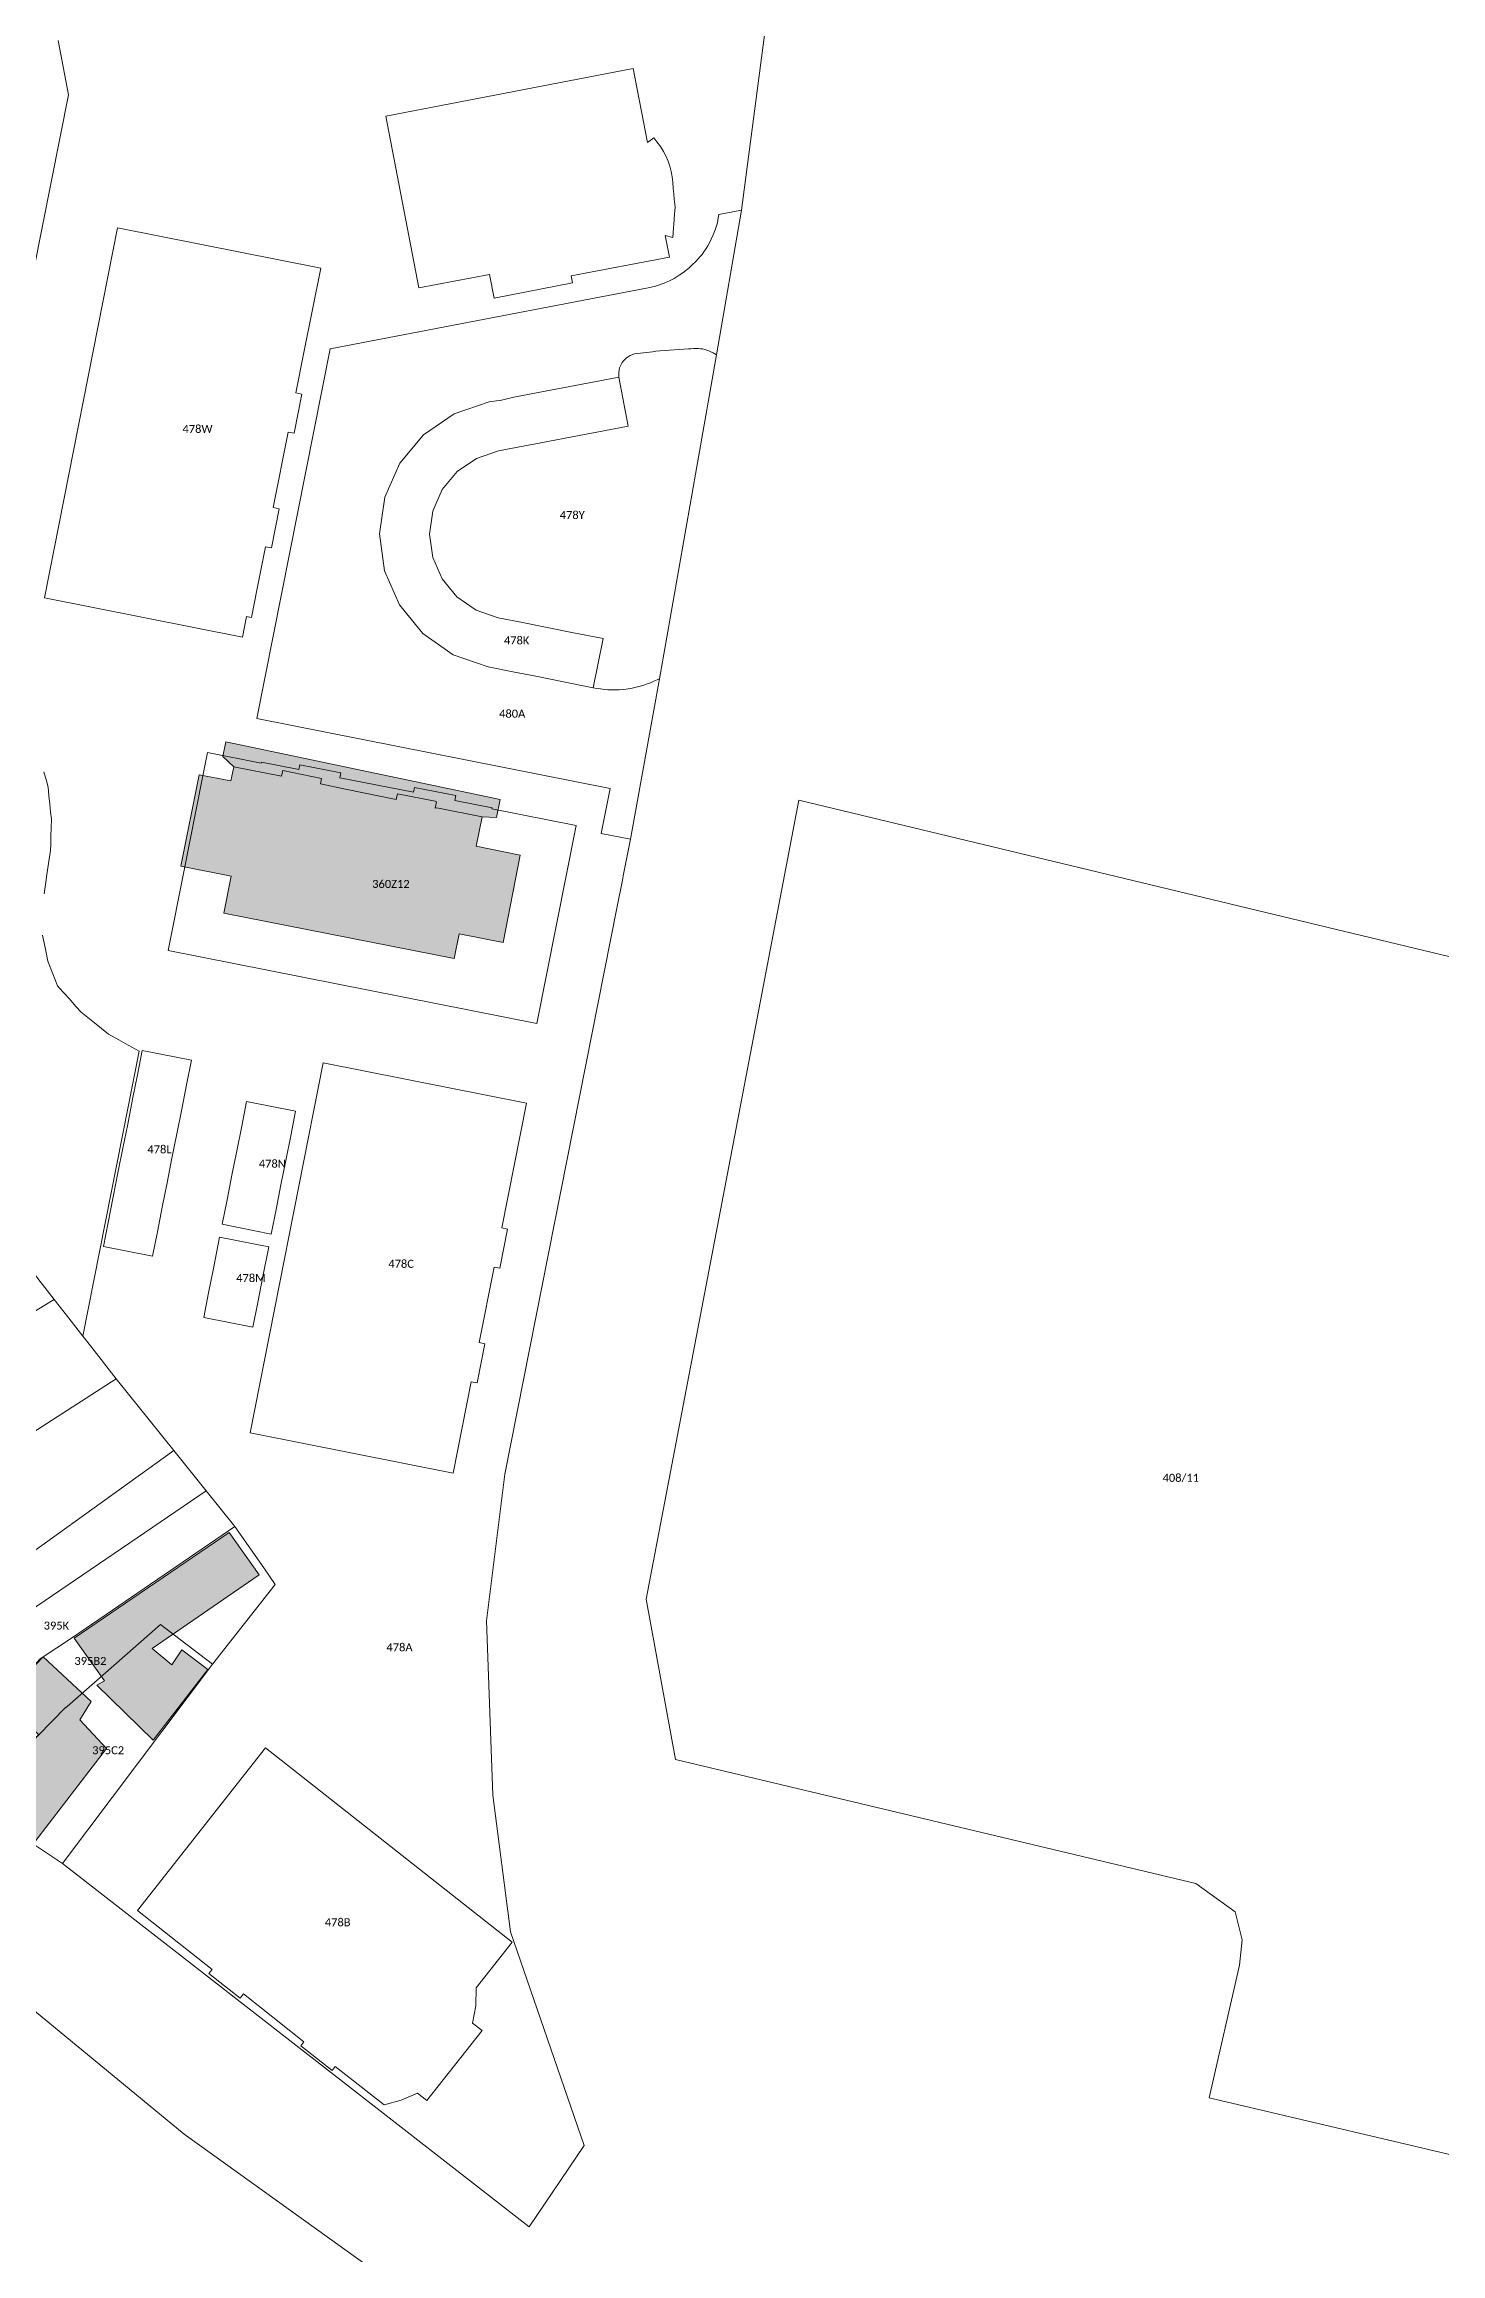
# Model space of a CAD drawing. Header units: metres. Extents: x 113120 to 240396, y 120329 to 242116.
# Drawn here: x 113851.7 to 113991.3, y 121737.4 to 121958.4 of the extents above; entities that cross this region are included whole.
import ezdxf

# ---------------------------------------------------------------- set-up
doc = ezdxf.new("R2010")
doc.units = ezdxf.units.M
doc.header["$LTSCALE"] = 3
for name, color, linetype, lineweight in [('Bpn_CaPa', 78, 'Continuous', 0), ('Bpn_ReBu', 4, 'Continuous', 0), ('Bpt_CaNu', 7, 'Continuous', 0), ('Hachure bâtiment', 11, 'Continuous', 0)]:
    doc.layers.add(name, color=color, linetype=linetype, lineweight=lineweight)
doc.styles.add('Legend', font='')
doc.styles.get('Legend').set_extended_font_data('Calibri')

msp = doc.modelspace()

# ---------------------------------------------------------------- hatches: boundary and pattern name
at = {"layer": 'Hachure bâtiment'}
h = msp.add_hatch(color=256, dxfattribs=at)
h.dxf.hatch_style = 1
h.paths.add_polyline_path([(113879.29, 121884.4), (113879.4, 121884.95), (113875.53, 121885.73), (113875.41, 121885.18), (113870.64, 121886.11), (113869.52, 121887.14), (113869.82, 121888.6), (113897.26, 121882.83), (113896.89, 121881.05), (113895.48, 121881.1), (113890.94, 121882.02), (113890.78, 121881.96), (113890.9, 121882.61), (113890.78, 121882.66), (113886.99, 121883.4), (113886.88, 121882.83), (113881.81, 121883.88)])
h = msp.add_hatch(color=256, dxfattribs=at)
h.dxf.hatch_style = 1
h.paths.add_polyline_path([(113875.41, 121885.18), (113875.53, 121885.73), (113879.4, 121884.95), (113879.29, 121884.4), (113881.81, 121883.88), (113886.88, 121882.83), (113886.99, 121883.4), (113890.78, 121882.66), (113890.9, 121882.61), (113890.78, 121881.96), (113890.94, 121882.02), (113895.48, 121881.1), (113894.86, 121878.18), (113899.26, 121877.26), (113897.55, 121868.55), (113893.18, 121869.41), (113892.66, 121866.95), (113869.64, 121871.49), (113870.37, 121875.18), (113865.35, 121876.17), (113867.16, 121885.32), (113870.34, 121884.69), (113870.64, 121886.11)])
h = msp.add_hatch(color=256, dxfattribs=at)
h.dxf.hatch_style = 1
h.paths.add_polyline_path([(113844.03, 121802.97), (113842.72, 121801.72), (113844.75, 121800.12), (113846.42, 121801.68), (113847.9, 121800.12), (113846.52, 121798.97), (113850.07, 121795.57), (113851.56, 121797.12), (113856.38, 121792.65), (113855.23, 121790.83), (113857.9, 121787.97), (113850.75, 121778.63), (113844.43, 121782.66), (113851.15, 121789.32), (113847.8, 121792.63), (113843.98, 121796.42), (113840.74, 121799.63), (113840.63, 121799.73), (113841.63, 121800.77), (113835.32, 121806.88), (113837.47, 121809.4)])
h = msp.add_hatch(color=256, dxfattribs=at)
h.dxf.hatch_style = 1
h.paths.add_polyline_path([(113873.18, 121805.32), (113862.47, 121797.97), (113864.42, 121796.32), (113865.43, 121797.83), (113868.03, 121795.85), (113862.58, 121788.78), (113856.92, 121794.28), (113857.7, 121794.72), (113854.68, 121799), (113870.18, 121809.55)])

# ---------------------------------------------------------------- linework, layer by layer
at = {"layer": 'Bpn_CaPa'}
for points in [[(113849.77, 121931.46), (113854.1, 121953.3), (113853.06, 121958.71)], [(113853.06, 121958.71), (113854.1, 121953.3), (113849.77, 121931.46)], [(113923.74, 121959.53), (113921.38, 121941.75), (113919.12, 121941.31), (113919.07, 121940.99), (113918.98, 121940.51), (113918.86, 121940.1), (113918.76, 121939.78), (113918.57, 121939.31), (113918.37, 121938.87), (113918.19, 121938.49), (113918.02, 121938.18), (113917.85, 121937.92), (113917.63, 121937.6), (113917.45, 121937.34), (113917.27, 121937.13), (113917.06, 121936.89), (113916.84, 121936.64), (113916.48, 121936.29), (113916.17, 121935.99), (113915.82, 121935.72), (113915.52, 121935.48), (113915.17, 121935.25), (113914.65, 121934.94), (113914.27, 121934.74), (113913.67, 121934.47), (113912.8, 121934.15), (113912.08, 121934), (113880.26, 121927.9), (113872.94, 121890.94), (113908.27, 121883.94), (113907.38, 121879.44), (113910.3, 121878.87), (113909.58, 121875.22), (113909.52, 121874.93), (113908.94, 121871.98), (113897.73, 121815.38), (113895.91, 121800.71), (113896.54, 121783.29), (113898.3, 121769.62), (113905.66, 121748.26), (113900.16, 121740.14), (113853.52, 121776.48), (113868.5, 121796.39), (113874.77, 121804.36), (113873.62, 121806.02), (113870.74, 121810.15), (113867.88, 121813.72), (113864.65, 121817.76), (113858.88, 121824.93), (113856.42, 121828.05), (113855.53, 121829.19), (113861.17, 121857.67), (113860.06, 121858.29), (113859.13, 121858.81), (113858.1, 121859.39), (113857.39, 121859.96), (113856.55, 121860.63), (113855.36, 121861.58), (113854.85, 121862.15), (113854.19, 121862.9), (113853.54, 121863.61), (113853.01, 121864.2), (113852.54, 121865.42), (113852.05, 121866.68), (113851.84, 121867.7), (113851.52, 121869.29)], [(113851.66, 121873.4), (113851.83, 121874.58), (113851.94, 121875.33), (113852.11, 121876.43), (113852.31, 121877.73), (113852.33, 121878.37), (113852.35, 121879.23), (113852.37, 121879.97), (113852.39, 121880.91), (113852.32, 121881.59), (113852.24, 121882.36), (113852.15, 121883.21), (113852.07, 121884.08), (113851.89, 121884.69), (113851.63, 121885.61)], [(113851.63, 121885.61), (113851.89, 121884.69), (113852.07, 121884.08), (113852.15, 121883.21), (113852.24, 121882.36), (113852.32, 121881.59), (113852.39, 121880.91), (113852.37, 121879.97), (113852.35, 121879.23), (113852.33, 121878.37), (113852.31, 121877.73), (113852.11, 121876.43), (113851.94, 121875.33), (113851.83, 121874.58), (113851.66, 121873.4)], [(113851.52, 121869.29), (113851.84, 121867.7), (113852.05, 121866.68), (113852.54, 121865.42), (113853.01, 121864.2), (113853.54, 121863.61), (113854.19, 121862.9), (113854.85, 121862.15), (113855.36, 121861.58), (113856.55, 121860.63), (113857.39, 121859.96), (113858.1, 121859.39), (113859.13, 121858.81), (113860.06, 121858.29), (113861.17, 121857.67), (113855.53, 121829.19), (113853.9, 121831.28), (113852.68, 121832.84), (113849.54, 121836.87)], [(113695.72, 121735.37), (113696.24, 121754.1), (113705.88, 121753.61), (113707.02, 121760.52), (113704.68, 121769.58), (113765.98, 121811.63), (113766.76, 121810.49), (113781.72, 121821.75), (113785.41, 121817.48), (113793.38, 121823.38), (113810.57, 121800.34), (113823.1, 121785.43), (113840.07, 121770.45), (113865.68, 121749.4), (113909.02, 121718.28)]]:
    msp.add_lwpolyline(points, dxfattribs=at)
for points in [[(113910.58, 121955.91), (113885.84, 121951.16), (113889.13, 121933.98), (113896.21, 121935.34), (113896.66, 121932.97), (113904.51, 121934.48), (113904.37, 121935.18), (113914.19, 121937.06), (113913.78, 121939.24), (113914.53, 121939.04), (113914.57, 121939.52), (113914.6, 121939.97), (113914.63, 121940.37), (113914.66, 121940.87), (113914.7, 121941.37), (113914.75, 121942.07), (113914.68, 121942.87), (113914.63, 121943.39), (113914.58, 121943.93), (113914.53, 121944.56), (113914.48, 121945.1), (113914.36, 121945.62), (113914.23, 121946.16), (113914.05, 121946.65), (113913.84, 121947.18), (113913.59, 121947.61), (113913.3, 121948.12), (113912.94, 121948.59), (113912.63, 121948.98), (113911.99, 121948.52), (113910.58, 121955.91)], [(113910.58, 121955.91), (113911.99, 121948.52), (113912.63, 121948.98), (113912.94, 121948.59), (113913.3, 121948.12), (113913.59, 121947.61), (113913.84, 121947.18), (113914.05, 121946.65), (113914.23, 121946.16), (113914.36, 121945.62), (113914.48, 121945.1), (113914.53, 121944.56), (113914.58, 121943.93), (113914.63, 121943.39), (113914.68, 121942.87), (113914.75, 121942.07), (113914.7, 121941.37), (113914.66, 121940.87), (113914.63, 121940.37), (113914.6, 121939.97), (113914.57, 121939.52), (113914.53, 121939.04), (113913.78, 121939.24), (113914.19, 121937.06), (113904.37, 121935.18), (113904.51, 121934.48), (113896.66, 121932.97), (113896.21, 121935.34), (113889.13, 121933.98), (113885.84, 121951.16), (113910.58, 121955.91)], [(113921.38, 121941.75), (113918.91, 121927.29), (113918.73, 121927.4), (113918.55, 121927.51), (113918.34, 121927.61), (113918.14, 121927.7), (113917.92, 121927.77), (113917.72, 121927.84), (113917.49, 121927.88), (113917.29, 121927.91), (113917.1, 121927.92), (113916.85, 121927.94), (113916.61, 121927.92), (113916.34, 121927.91), (113916.11, 121927.88), (113913.28, 121927.71), (113912.84, 121927.65), (113912.5, 121927.61), (113911.01, 121927.42), (113910.71, 121927.38), (113910.42, 121927.29), (113910.27, 121927.22), (113910.07, 121927.11), (113909.89, 121926.99), (113909.76, 121926.87), (113909.59, 121926.69), (113909.47, 121926.54), (113909.36, 121926.34), (113909.25, 121926.14), (113909.21, 121925.99), (113909.16, 121925.79), (113909.12, 121925.51), (113909.13, 121925.08), (113905.99, 121924.48), (113903.53, 121924.01), (113901.08, 121923.54), (113898.62, 121923.07), (113897.39, 121922.77), (113896.17, 121922.6), (113892.66, 121921.41), (113889.61, 121919.31), (113887.24, 121916.45), (113885.73, 121913.06), (113885.21, 121909.39), (113885.71, 121905.71), (113887.19, 121902.31), (113889.54, 121899.43), (113892.58, 121897.31), (113896.08, 121896.1), (113898.54, 121895.61), (113900.99, 121895.13), (113903.44, 121894.64), (113906.58, 121894.02), (113906.94, 121893.95), (113907.3, 121893.89), (113907.71, 121893.84), (113908.02, 121893.82), (113908.39, 121893.8), (113908.75, 121893.8), (113909.18, 121893.82), (113909.62, 121893.85), (113910.06, 121893.91), (113910.47, 121893.98), (113910.87, 121894.06), (113911.27, 121894.16), (113911.62, 121894.27), (113911.96, 121894.39), (113912.3, 121894.52), (113912.64, 121894.66), (113912.97, 121894.82), (113913.19, 121894.89), (113910.3, 121878.87), (113907.38, 121879.44), (113908.27, 121883.94), (113872.94, 121890.94), (113880.26, 121927.9), (113912.08, 121934), (113912.8, 121934.15), (113913.67, 121934.47), (113914.27, 121934.74), (113914.65, 121934.94), (113915.17, 121935.25), (113915.52, 121935.48), (113915.82, 121935.72), (113916.17, 121935.99), (113916.48, 121936.29), (113916.84, 121936.64), (113917.06, 121936.89), (113917.27, 121937.13), (113917.45, 121937.34), (113917.63, 121937.6), (113917.85, 121937.92), (113918.02, 121938.18), (113918.19, 121938.49), (113918.37, 121938.87), (113918.57, 121939.31), (113918.76, 121939.78), (113918.86, 121940.1), (113918.98, 121940.51), (113919.07, 121940.99), (113919.12, 121941.31), (113921.38, 121941.75)], [(113877.65, 121927.53), (113879.32, 121935.96), (113859.01, 121939.99), (113851.69, 121903), (113871.49, 121899.08), (113871.9, 121901.14), (113872.4, 121901.04), (113872.97, 121903.92), (113873.8, 121908.1), (113874.39, 121907.99), (113875.16, 121911.9), (113874.57, 121912.02), (113876.07, 121919.58), (113876.66, 121919.47), (113877.44, 121923.38), (113876.85, 121923.5), (113877.65, 121927.53)], [(113877.65, 121927.53), (113876.85, 121923.5), (113877.44, 121923.38), (113876.66, 121919.47), (113876.07, 121919.58), (113874.57, 121912.02), (113875.16, 121911.9), (113874.39, 121907.99), (113873.8, 121908.1), (113872.97, 121903.92), (113872.4, 121901.04), (113871.9, 121901.14), (113871.49, 121899.08), (113851.69, 121903), (113859.01, 121939.99), (113879.32, 121935.96), (113877.65, 121927.53)], [(113918.91, 121927.29), (113913.19, 121894.89), (113912.97, 121894.82), (113912.64, 121894.66), (113912.3, 121894.52), (113911.96, 121894.39), (113911.62, 121894.27), (113911.27, 121894.16), (113910.87, 121894.06), (113910.47, 121893.98), (113910.06, 121893.91), (113909.62, 121893.85), (113909.18, 121893.82), (113908.75, 121893.8), (113908.39, 121893.8), (113908.02, 121893.82), (113907.71, 121893.84), (113907.3, 121893.89), (113906.94, 121893.95), (113906.58, 121894.02), (113907.55, 121898.92), (113904.42, 121899.54), (113901.96, 121900.03), (113899.51, 121900.52), (113897.05, 121901), (113894.85, 121901.77), (113892.93, 121903.1), (113891.45, 121904.91), (113890.52, 121907.05), (113890.21, 121909.37), (113890.54, 121911.68), (113891.48, 121913.82), (113892.98, 121915.62), (113894.9, 121916.94), (113897.11, 121917.69), (113899.56, 121918.16), (113902.02, 121918.63), (113904.47, 121919.1), (113906.93, 121919.57), (113910.07, 121920.17), (113909.13, 121925.08), (113909.12, 121925.51), (113909.16, 121925.79), (113909.21, 121925.99), (113909.25, 121926.14), (113909.36, 121926.34), (113909.47, 121926.54), (113909.59, 121926.69), (113909.76, 121926.87), (113909.89, 121926.99), (113910.07, 121927.11), (113910.27, 121927.22), (113910.42, 121927.29), (113910.71, 121927.38), (113911.01, 121927.42), (113912.5, 121927.61), (113912.84, 121927.65), (113913.28, 121927.71), (113916.11, 121927.88), (113916.34, 121927.91), (113916.61, 121927.92), (113916.85, 121927.94), (113917.1, 121927.92), (113917.29, 121927.91), (113917.49, 121927.88), (113917.72, 121927.84), (113917.92, 121927.77), (113918.14, 121927.7), (113918.34, 121927.61), (113918.55, 121927.51), (113918.73, 121927.4), (113918.91, 121927.29)], [(113909.13, 121925.08), (113910.07, 121920.17), (113906.93, 121919.57), (113904.47, 121919.1), (113902.02, 121918.63), (113899.56, 121918.16), (113897.11, 121917.69), (113894.9, 121916.94), (113892.98, 121915.62), (113891.48, 121913.82), (113890.54, 121911.68), (113890.21, 121909.37), (113890.52, 121907.05), (113891.45, 121904.91), (113892.93, 121903.1), (113894.85, 121901.77), (113897.05, 121901), (113899.51, 121900.52), (113901.96, 121900.03), (113904.42, 121899.54), (113907.55, 121898.92), (113906.58, 121894.02), (113903.44, 121894.64), (113900.99, 121895.13), (113898.54, 121895.61), (113896.08, 121896.1), (113892.58, 121897.31), (113889.54, 121899.43), (113887.19, 121902.31), (113885.71, 121905.71), (113885.21, 121909.39), (113885.73, 121913.06), (113887.24, 121916.45), (113889.61, 121919.31), (113892.66, 121921.41), (113896.17, 121922.6), (113897.39, 121922.77), (113898.62, 121923.07), (113901.08, 121923.54), (113903.53, 121924.01), (113905.99, 121924.48), (113909.13, 121925.08)], [(113865.66, 121875.78), (113867.43, 121884.71), (113867.99, 121887.54), (113873.38, 121886.47), (113873.4, 121886.57), (113877.14, 121885.83), (113877.23, 121886.32), (113881.34, 121885.51), (113881.25, 121885.02), (113888.61, 121883.56), (113888.71, 121884.05), (113892.82, 121883.23), (113892.72, 121882.74), (113896.46, 121882), (113896.44, 121881.9), (113904.87, 121880.24), (113900.94, 121860.43), (113864.07, 121867.74), (113865.66, 121875.78)], [(113865.66, 121875.78), (113864.07, 121867.74), (113900.94, 121860.43), (113904.87, 121880.24), (113896.44, 121881.9), (113896.46, 121882), (113892.72, 121882.74), (113892.82, 121883.23), (113888.71, 121884.05), (113888.61, 121883.56), (113881.25, 121885.02), (113881.34, 121885.51), (113877.23, 121886.32), (113877.14, 121885.83), (113873.4, 121886.57), (113873.38, 121886.47), (113867.99, 121887.54), (113867.43, 121884.71), (113865.66, 121875.78)], [(114020.24, 121845.02), (113996.44, 121746.36), (113968.15, 121753.05), (113971.2, 121766.29), (113971.47, 121768.85), (113970.76, 121771.63), (113966.82, 121774.46), (113914.81, 121786.87), (113911.87, 121802.88), (113927.13, 121882.77), (114005.41, 121863.95), (114013.29, 121861.04), (114017.87, 121856.41), (114020.01, 121851.24), (114020.24, 121845.02)], [(113857.6, 121838.14), (113862.5, 121837.17), (113862.99, 121839.62), (113863.48, 121842.07), (113863.97, 121844.52), (113864.45, 121846.98), (113864.94, 121849.43), (113865.42, 121851.88), (113865.91, 121854.33), (113866.39, 121856.79), (113861.48, 121857.76), (113861, 121855.31), (113860.51, 121852.87), (113860.02, 121850.37), (113859.54, 121847.97), (113859.05, 121845.5), (113858.58, 121843.12), (113858.08, 121840.56), (113857.6, 121838.14)], [(113857.6, 121838.14), (113858.08, 121840.56), (113858.58, 121843.12), (113859.05, 121845.5), (113859.54, 121847.97), (113860.02, 121850.37), (113860.51, 121852.87), (113861, 121855.31), (113861.48, 121857.76), (113866.39, 121856.79), (113865.91, 121854.33), (113865.42, 121851.88), (113864.94, 121849.43), (113864.45, 121846.98), (113863.97, 121844.52), (113863.48, 121842.07), (113862.99, 121839.62), (113862.5, 121837.17), (113857.6, 121838.14)], [(113879.58, 121856.51), (113872.26, 121819.53), (113892.57, 121815.5), (113894.37, 121824.63), (113894.96, 121824.51), (113895.74, 121828.42), (113895.15, 121828.54), (113896.65, 121836.1), (113897.23, 121835.99), (113898.01, 121839.9), (113897.42, 121840.02), (113899.89, 121852.49), (113879.58, 121856.51)], [(113879.58, 121856.51), (113899.89, 121852.49), (113897.42, 121840.02), (113898.01, 121839.9), (113897.23, 121835.99), (113896.65, 121836.1), (113895.15, 121828.54), (113895.74, 121828.42), (113894.96, 121824.51), (113894.37, 121824.63), (113892.57, 121815.5), (113872.26, 121819.53), (113879.58, 121856.51)], [(113876.8, 121851.67), (113871.9, 121852.64), (113871.42, 121850.18), (113870.93, 121847.73), (113870.45, 121845.28), (113869.96, 121842.83), (113869.47, 121840.38), (113874.37, 121839.4), (113874.86, 121841.86), (113875.35, 121844.31), (113875.84, 121846.76), (113876.32, 121849.21), (113876.8, 121851.67)], [(113876.8, 121851.67), (113876.32, 121849.21), (113875.84, 121846.76), (113875.35, 121844.31), (113874.86, 121841.86), (113874.37, 121839.4), (113869.47, 121840.38), (113869.96, 121842.83), (113870.45, 121845.28), (113870.93, 121847.73), (113871.42, 121850.18), (113871.9, 121852.64), (113876.8, 121851.67)], [(113873.02, 121832.54), (113873.51, 121834.99), (113874.12, 121838.13), (113869.21, 121839.1), (113868.6, 121835.96), (113868.11, 121833.51), (113867.62, 121831.06), (113872.53, 121830.08), (113873.02, 121832.54)], [(113873.02, 121832.54), (113872.53, 121830.08), (113867.62, 121831.06), (113868.11, 121833.51), (113868.6, 121835.96), (113869.21, 121839.1), (113874.12, 121838.13), (113873.51, 121834.99), (113873.02, 121832.54)], [(113815.34, 121808.42), (113811.93, 121812.38), (113813.57, 121813.67), (113824.45, 121821.82), (113849.54, 121836.87), (113852.68, 121832.84), (113827.58, 121817.61), (113826.54, 121816.77), (113816.8, 121809.48), (113815.34, 121808.42)], [(113822.35, 121800.69), (113815.34, 121808.42), (113816.8, 121809.48), (113826.54, 121816.77), (113827.58, 121817.61), (113852.68, 121832.84), (113853.9, 121831.28), (113855.53, 121829.19), (113856.42, 121828.05), (113858.88, 121824.93), (113830.18, 121806.47), (113829.66, 121806.07), (113823.75, 121801.6), (113822.35, 121800.69)], [(113864.65, 121817.76), (113844.03, 121802.97), (113842.73, 121801.73), (113841.63, 121800.77), (113833.78, 121793.13), (113831.91, 121791.39), (113822.35, 121800.69), (113823.75, 121801.6), (113829.66, 121806.07), (113830.18, 121806.47), (113858.88, 121824.93), (113864.65, 121817.76)], [(113837.19, 121789.66), (113833.78, 121793.13), (113841.63, 121800.77), (113842.73, 121801.73), (113844.03, 121802.97), (113864.65, 121817.76), (113867.88, 121813.72), (113847.9, 121800.12), (113846.61, 121799.07), (113843.69, 121796.71), (113843.98, 121796.42), (113837.19, 121789.66)], [(113837.19, 121789.66), (113843.98, 121796.42), (113843.69, 121796.71), (113846.61, 121799.07), (113847.9, 121800.12), (113867.88, 121813.72), (113870.74, 121810.15), (113854.59, 121799.11), (113851.28, 121796.94), (113850.13, 121795.69), (113849.9, 121795.56), (113849.71, 121795.44), (113849.9, 121795.25), (113847.36, 121792.66), (113847.4, 121792.62), (113840.89, 121785.97), (113837.19, 121789.66)], [(113868.5, 121796.39), (113863.29, 121800.37), (113853.98, 121792.16), (113853.86, 121792.05), (113853.83, 121792.08), (113851.08, 121789.26), (113851.06, 121789.28), (113847.09, 121785.29), (113844.44, 121782.47), (113840.89, 121785.97), (113847.4, 121792.62), (113847.36, 121792.66), (113849.9, 121795.25), (113849.71, 121795.44), (113849.9, 121795.56), (113850.13, 121795.69), (113851.28, 121796.94), (113854.59, 121799.11), (113870.74, 121810.15), (113873.62, 121806.02), (113874.77, 121804.36), (113868.5, 121796.39)], [(113868.5, 121796.39), (113853.52, 121776.48), (113850.52, 121778.45), (113845.78, 121781.59), (113844.44, 121782.47), (113847.09, 121785.29), (113851.06, 121789.28), (113851.08, 121789.26), (113853.83, 121792.08), (113853.86, 121792.05), (113853.98, 121792.16), (113863.29, 121800.37), (113868.5, 121796.39)], [(113868.14, 121765.48), (113871.28, 121763.01), (113871.59, 121763.42), (113877.65, 121758.64), (113877.33, 121758.24), (113880.47, 121755.78), (113880.78, 121756.17), (113885.66, 121752.33), (113887.37, 121752.8), (113888.99, 121753.52), (113889.94, 121752.77), (113895.45, 121759.76), (113894.49, 121760.51), (113894.82, 121762.25), (113894.88, 121764.03), (113898.47, 121768.59), (113873.8, 121788.03), (113860.99, 121771.77), (113868.46, 121765.88), (113868.14, 121765.48)], [(113868.14, 121765.48), (113868.46, 121765.88), (113860.99, 121771.77), (113873.8, 121788.03), (113898.47, 121768.59), (113894.88, 121764.03), (113894.82, 121762.25), (113894.49, 121760.51), (113895.45, 121759.76), (113889.94, 121752.77), (113888.99, 121753.52), (113887.37, 121752.8), (113885.66, 121752.33), (113880.78, 121756.17), (113880.47, 121755.78), (113877.33, 121758.24), (113877.65, 121758.64), (113871.59, 121763.42), (113871.28, 121763.01), (113868.14, 121765.48)]]:
    msp.add_lwpolyline(points, close=True, dxfattribs=at)
at = {"layer": 'Bpn_ReBu'}
for points in [[(113879.29, 121884.4), (113879.4, 121884.95), (113875.53, 121885.73), (113875.41, 121885.18), (113870.64, 121886.11), (113869.52, 121887.14), (113869.82, 121888.6), (113897.26, 121882.83), (113896.89, 121881.05), (113895.48, 121881.1), (113890.94, 121882.02), (113890.78, 121881.96), (113890.9, 121882.61), (113890.78, 121882.66), (113886.99, 121883.4), (113886.88, 121882.83), (113881.81, 121883.88), (113879.29, 121884.4)], [(113875.41, 121885.18), (113875.53, 121885.73), (113879.4, 121884.95), (113879.29, 121884.4), (113881.81, 121883.88), (113886.88, 121882.83), (113886.99, 121883.4), (113890.78, 121882.66), (113890.9, 121882.61), (113890.78, 121881.96), (113890.94, 121882.02), (113895.48, 121881.1), (113894.86, 121878.18), (113899.26, 121877.26), (113897.55, 121868.55), (113893.18, 121869.41), (113892.66, 121866.95), (113869.64, 121871.49), (113870.37, 121875.18), (113865.35, 121876.17), (113867.16, 121885.32), (113870.34, 121884.69), (113870.64, 121886.11), (113875.41, 121885.18)], [(113844.03, 121802.97), (113842.72, 121801.72), (113844.75, 121800.12), (113846.42, 121801.68), (113847.9, 121800.12), (113846.52, 121798.97), (113850.07, 121795.57), (113851.56, 121797.12), (113856.38, 121792.65), (113855.23, 121790.83), (113857.9, 121787.97), (113850.75, 121778.63), (113844.43, 121782.66), (113851.15, 121789.32), (113847.8, 121792.63), (113843.98, 121796.42), (113840.74, 121799.63), (113840.63, 121799.73), (113841.63, 121800.77), (113835.32, 121806.88), (113837.47, 121809.4), (113844.03, 121802.97)], [(113873.18, 121805.32), (113862.47, 121797.97), (113864.42, 121796.32), (113865.43, 121797.83), (113868.03, 121795.85), (113862.58, 121788.78), (113856.92, 121794.28), (113857.7, 121794.72), (113854.68, 121799), (113870.18, 121809.55), (113873.18, 121805.32)]]:
    msp.add_lwpolyline(points, close=True, dxfattribs=at)

# ---------------------------------------------------------------- texts
at = {"layer": 'Bpt_CaNu', "char_height": 0.8, "attachment_point": 7, "style": 'Legend'}
for s, insert in [('478W', (113865.5, 121919.48)), ('478Y', (113903.22, 121910.87)), ('478K', (113897.64, 121898.34)), ('480A', (113897.16, 121891.01)), ('360Z12', (113884.47, 121873.99)), ('478L', (113861.99, 121847.46)), ('478N', (113873.13, 121846.02)), ('478C', (113886.08, 121836.01)), ('478M', (113870.87, 121834.59)), ('408/11', (113963.5, 121814.57)), ('395K', (113851.62, 121799.84)), ('395B2', (113854.69, 121796.31)), ('478A', (113885.89, 121797.67)), ('395C2', (113856.47, 121787.38)), ('478B', (113879.73, 121770.18))]:
    msp.add_mtext(s, dxfattribs=dict(at, insert=insert))

doc.saveas('drawing.dxf')
